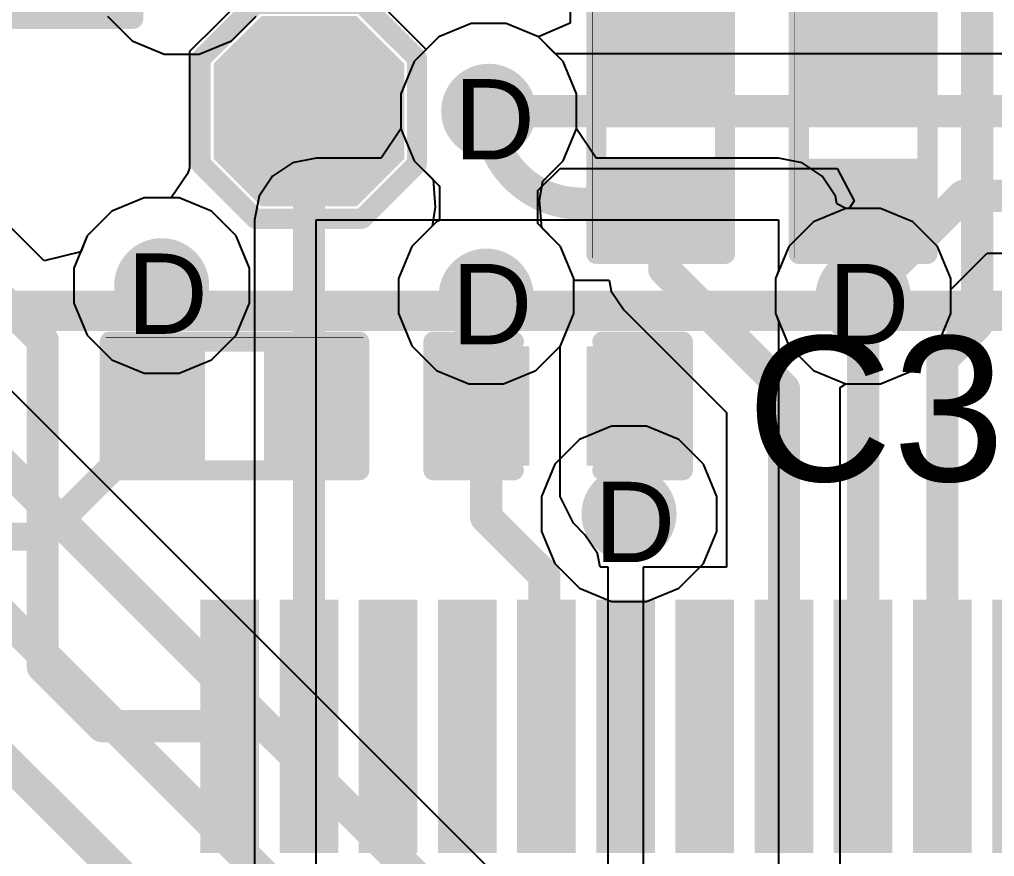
# Model space of a CAD drawing. Header units: inches. Extents: x -11 to 5428, y 0 to 5423.
# Drawn here: x 280.45 to 286.61, y 51.55 to 56.84 of the extents above; entities that cross this region are included whole.
import ezdxf

# ---------------------------------------------------------------- set-up
doc = ezdxf.new("R2010")
doc.units = ezdxf.units.IN
for name, color, linetype in [('Bottom Layer', 5, 'Continuous'), ('Dimension', 6, 'Continuous'), ('Drill Drawing', 1, 'Continuous'), ('GND', 16, 'Continuous'), ('PWR', 76, 'Continuous'), ('Top Layer', 1, 'Continuous'), ('Top Overlay', 2, 'Continuous'), ('Top Paste', 8, 'Continuous'), ('Top Solder', 216, 'Continuous'), ('Via Holes', 16, 'Continuous')]:
    doc.layers.add(name, color=color, linetype=linetype)
doc.styles.add('Arial', font='', dxfattribs={"height": 0.2})
doc.styles.get('Arial').set_extended_font_data('Arial')

# ---------------------------------------------------------------- blocks, each defined once
blk = doc.blocks.new('48_LQFP__7_7__616')
at = {"layer": 'Top Layer'}
for points in [[(4.9998, 2.8851), (4.9998, 2.6151), (3.4998, 2.6151), (3.4998, 2.8851)], [(4.9998, 2.3849), (4.9998, 2.1149), (3.4998, 2.1149), (3.4998, 2.3849)], [(4.9998, 1.8851), (4.9998, 1.6151), (3.4998, 1.6151), (3.4998, 1.8851)], [(4.9998, 1.3849), (4.9998, 1.1149), (3.4998, 1.1149), (3.4998, 1.3849)], [(4.9998, 0.8851), (4.9998, 0.6151), (3.4998, 0.6151), (3.4998, 0.8851)], [(4.9998, 0.3849), (4.9998, 0.1149), (3.4998, 0.1149), (3.4998, 0.3849)], [(4.9998, -0.1149), (4.9998, -0.3849), (3.4998, -0.3849), (3.4998, -0.1149)], [(4.9998, -0.6151), (4.9998, -0.8851), (3.4998, -0.8851), (3.4998, -0.6151)], [(4.9998, -1.1149), (4.9998, -1.3849), (3.4998, -1.3849), (3.4998, -1.1149)], [(4.9998, -1.6151), (4.9998, -1.8851), (3.4998, -1.8851), (3.4998, -1.6151)]]:
    blk.add_hatch(color=1, dxfattribs=at).paths.add_polyline_path(points)
at = {"layer": 'Top Paste'}
for points in [[(4.9998, 2.8851), (4.9998, 2.6151), (3.4998, 2.6151), (3.4998, 2.8851)], [(4.9998, 2.3849), (4.9998, 2.1149), (3.4998, 2.1149), (3.4998, 2.3849)], [(4.9998, 1.8851), (4.9998, 1.6151), (3.4998, 1.6151), (3.4998, 1.8851)], [(4.9998, 1.3849), (4.9998, 1.1149), (3.4998, 1.1149), (3.4998, 1.3849)], [(4.9998, 0.8851), (4.9998, 0.6151), (3.4998, 0.6151), (3.4998, 0.8851)], [(4.9998, 0.3849), (4.9998, 0.1149), (3.4998, 0.1149), (3.4998, 0.3849)], [(4.9998, -0.1149), (4.9998, -0.3849), (3.4998, -0.3849), (3.4998, -0.1149)], [(4.9998, -0.6151), (4.9998, -0.8851), (3.4998, -0.8851), (3.4998, -0.6151)], [(4.9998, -1.1149), (4.9998, -1.3849), (3.4998, -1.3849), (3.4998, -1.1149)], [(4.9998, -1.6151), (4.9998, -1.8851), (3.4998, -1.8851), (3.4998, -1.6151)]]:
    blk.add_hatch(color=8, dxfattribs=at).paths.add_polyline_path(points)
at = {"layer": 'Top Solder'}
for points in [[(5.0498, 2.9351), (5.0498, 2.5651), (3.4498, 2.5651), (3.4498, 2.9351)], [(5.0498, 2.4349), (5.0498, 2.0648), (3.4498, 2.0648), (3.4498, 2.4349)], [(5.0498, 1.9351), (5.0498, 1.5651), (3.4498, 1.5651), (3.4498, 1.9351)], [(5.0498, 1.4349), (5.0498, 1.0648), (3.4498, 1.0648), (3.4498, 1.4349)], [(5.0498, 0.9351), (5.0498, 0.5651), (3.4498, 0.5651), (3.4498, 0.9351)], [(5.0498, 0.4349), (5.0498, 0.0648), (3.4498, 0.0648), (3.4498, 0.4349)], [(5.0498, -0.0648), (5.0498, -0.4349), (3.4498, -0.4349), (3.4498, -0.0648)], [(5.0498, -0.5651), (5.0498, -0.9352), (3.4498, -0.9352), (3.4498, -0.5651)], [(5.0498, -1.0648), (5.0498, -1.4349), (3.4498, -1.4349), (3.4498, -1.0648)], [(5.0498, -1.5651), (5.0498, -1.9351), (3.4498, -1.9351), (3.4498, -1.5651)], [(5.0498, -2.0648), (5.0498, -2.4349), (3.4498, -2.4349), (3.4498, -2.0648)]]:
    blk.add_hatch(color=216, dxfattribs=at).paths.add_polyline_path(points)
blk = doc.blocks.new('T____________0_5___643')
at = {"layer": 'Top Layer'}
blk.add_hatch(color=1, dxfattribs=at).paths.add_polyline_path([(0.25, 0.5), (-0.25, 0.5), (-0.5, 0.25), (-0.5, -0.25), (-0.25, -0.5), (0.25, -0.5), (0.5, -0.25), (0.5, 0.25)])
at = {"layer": 'Top Paste'}
blk.add_hatch(color=8, dxfattribs=at).paths.add_polyline_path([(0.25, 0.5), (-0.25, 0.5), (-0.5, 0.25), (-0.5, -0.25), (-0.25, -0.5), (0.25, -0.5), (0.5, -0.25), (0.5, 0.25)])
at = {"layer": 'Top Solder'}
blk.add_hatch(color=216, dxfattribs=at).paths.add_polyline_path([(0.3008, 0.6016), (-0.3008, 0.6016), (-0.6016, 0.3008), (-0.6016, -0.3008), (-0.3008, -0.6016), (0.3008, -0.6016), (0.6016, -0.3008), (0.6016, 0.3008)])
at = {"layer": 'Top Overlay'}
for points in [[(-0.3355, 0.6795, 0.127, 0.127, 0), (-0.6818, 0.3331, 0.127, 0.127, 0)], [(0.3365, 0.6795, 0.127, 0.127, 0), (-0.3355, 0.6795, 0.127, 0.127, 0)], [(0.6837, 0.3323, 0.127, 0.127, 0), (0.3365, 0.6795, 0.127, 0.127, 0)], [(-0.6818, 0.3331, 0.127, 0.127, 0), (-0.6818, -0.3342, 0.127, 0.127, 0)], [(0.6837, 0.3323, 0.127, 0.127, 0), (0.6837, -0.3298, 0.127, 0.127, 0)], [(-0.3374, -0.6786, 0.127, 0.127, 0), (-0.6818, -0.3342, 0.127, 0.127, 0)], [(0.6837, -0.3298, 0.127, 0.127, 0), (0.3349, -0.6786, 0.127, 0.127, 0)], [(0.3349, -0.6786, 0.127, 0.127, 0), (-0.3374, -0.6786, 0.127, 0.127, 0)]]:
    blk.add_lwpolyline(points, format="xyseb", dxfattribs=at)
for points in [[(-0.3673, 0.6795, 0.0635, 0.0635, 1), (-0.3038, 0.6795, 0.0635, 0.0635, 1)], [(-0.3673, 0.6795, 0.0635, 0.0635, 1), (-0.3038, 0.6795, 0.0635, 0.0635, 1)], [(0.3047, 0.6795, 0.0635, 0.0635, 1), (0.3682, 0.6795, 0.0635, 0.0635, 1)], [(0.3047, 0.6795, 0.0635, 0.0635, 1), (0.3682, 0.6795, 0.0635, 0.0635, 1)], [(-0.7136, 0.3331, 0.0635, 0.0635, 1), (-0.6501, 0.3331, 0.0635, 0.0635, 1)], [(-0.7136, 0.3331, 0.0635, 0.0635, 1), (-0.6501, 0.3331, 0.0635, 0.0635, 1)], [(0.6519, 0.3323, 0.0635, 0.0635, 1), (0.7154, 0.3323, 0.0635, 0.0635, 1)], [(0.6519, 0.3323, 0.0635, 0.0635, 1), (0.7154, 0.3323, 0.0635, 0.0635, 1)], [(-0.7136, -0.3342, 0.0635, 0.0635, 1), (-0.6501, -0.3342, 0.0635, 0.0635, 1)], [(-0.7136, -0.3342, 0.0635, 0.0635, 1), (-0.6501, -0.3342, 0.0635, 0.0635, 1)], [(0.6519, -0.3298, 0.0635, 0.0635, 1), (0.7154, -0.3298, 0.0635, 0.0635, 1)], [(0.6519, -0.3298, 0.0635, 0.0635, 1), (0.7154, -0.3298, 0.0635, 0.0635, 1)], [(-0.3692, -0.6786, 0.0635, 0.0635, 1), (-0.3057, -0.6786, 0.0635, 0.0635, 1)], [(-0.3692, -0.6786, 0.0635, 0.0635, 1), (-0.3057, -0.6786, 0.0635, 0.0635, 1)], [(0.3031, -0.6786, 0.0635, 0.0635, 1), (0.3666, -0.6786, 0.0635, 0.0635, 1)], [(0.3031, -0.6786, 0.0635, 0.0635, 1), (0.3666, -0.6786, 0.0635, 0.0635, 1)]]:
    blk.add_lwpolyline(points, format="xyseb", close=True, dxfattribs=at)
blk = doc.blocks.new('R___0402_688')
at = {"layer": 'Top Layer'}
for points in [[(-0.6985, -0.3175), (-0.6985, 0.3175), (-0.2413, 0.3175), (-0.2413, -0.3175)], [(0.2413, -0.3175), (0.2413, 0.3175), (0.6985, 0.3175), (0.6985, -0.3175)]]:
    blk.add_hatch(color=1, dxfattribs=at).paths.add_polyline_path(points)
at = {"layer": 'Top Paste'}
for points in [[(-0.6985, -0.3175), (-0.6985, 0.3175), (-0.2413, 0.3175), (-0.2413, -0.3175)], [(0.2413, -0.3175), (0.2413, 0.3175), (0.6985, 0.3175), (0.6985, -0.3175)]]:
    blk.add_hatch(color=8, dxfattribs=at).paths.add_polyline_path(points)
at = {"layer": 'Top Solder'}
for points in [[(-0.7535, -0.3725), (-0.7535, 0.3725), (-0.1863, 0.3725), (-0.1863, -0.3725)], [(0.1863, -0.3725), (0.1863, 0.3725), (0.7535, 0.3725), (0.7535, -0.3725)]]:
    blk.add_hatch(color=216, dxfattribs=at).paths.add_polyline_path(points)
at = {"layer": 'Top Overlay'}
for points in [[(0.7874, 0.4064, 0.127, 0.127, 0), (-0.7874, 0.4064, 0.127, 0.127, 0)], [(-0.7874, -0.4064, 0.127, 0.127, 0), (-0.7874, 0.4064, 0.127, 0.127, 0)], [(0.7874, -0.4064, 0.127, 0.127, 0), (0.7874, 0.4064, 0.127, 0.127, 0)], [(0.7874, -0.4064, 0.127, 0.127, 0), (-0.7874, -0.4064, 0.127, 0.127, 0)], [(0.8128, -0.4318, 0.00323, 0.00323, 0), (-0.8128, -0.4318, 0.00323, 0.00323, 0)]]:
    blk.add_lwpolyline(points, format="xyseb", dxfattribs=at)
for points in [[(-0.8191, 0.4064, 0.0635, 0.0635, 1), (-0.7556, 0.4064, 0.0635, 0.0635, 1)], [(-0.8191, 0.4064, 0.0635, 0.0635, 1), (-0.7556, 0.4064, 0.0635, 0.0635, 1)], [(0.7557, 0.4064, 0.0635, 0.0635, 1), (0.8192, 0.4064, 0.0635, 0.0635, 1)], [(0.7557, 0.4064, 0.0635, 0.0635, 1), (0.8192, 0.4064, 0.0635, 0.0635, 1)], [(-0.8191, -0.4064, 0.0635, 0.0635, 1), (-0.7556, -0.4064, 0.0635, 0.0635, 1)], [(-0.8191, -0.4064, 0.0635, 0.0635, 1), (-0.7556, -0.4064, 0.0635, 0.0635, 1)], [(0.7557, -0.4064, 0.0635, 0.0635, 1), (0.8192, -0.4064, 0.0635, 0.0635, 1)], [(0.7557, -0.4064, 0.0635, 0.0635, 1), (0.8192, -0.4064, 0.0635, 0.0635, 1)], [(-0.8136, -0.4318, 0.00161, 0.00161, 1), (-0.812, -0.4318, 0.00161, 0.00161, 1)], [(0.812, -0.4318, 0.00161, 0.00161, 1), (0.8136, -0.4318, 0.00161, 0.00161, 1)]]:
    blk.add_lwpolyline(points, format="xyseb", close=True, dxfattribs=at)
blk = doc.blocks.new('R___0402_689')
at = {"layer": 'Top Layer'}
for points in [[(-0.6985, -0.3175), (-0.6985, 0.3175), (-0.2413, 0.3175), (-0.2413, -0.3175)], [(0.2413, -0.3175), (0.2413, 0.3175), (0.6985, 0.3175), (0.6985, -0.3175)]]:
    blk.add_hatch(color=1, dxfattribs=at).paths.add_polyline_path(points)
at = {"layer": 'Top Paste'}
for points in [[(-0.6985, -0.3175), (-0.6985, 0.3175), (-0.2413, 0.3175), (-0.2413, -0.3175)], [(0.2413, -0.3175), (0.2413, 0.3175), (0.6985, 0.3175), (0.6985, -0.3175)]]:
    blk.add_hatch(color=8, dxfattribs=at).paths.add_polyline_path(points)
at = {"layer": 'Top Solder'}
for points in [[(-0.7535, -0.3725), (-0.7535, 0.3725), (-0.1863, 0.3725), (-0.1863, -0.3725)], [(0.1863, -0.3725), (0.1863, 0.3725), (0.7535, 0.3725), (0.7535, -0.3725)]]:
    blk.add_hatch(color=216, dxfattribs=at).paths.add_polyline_path(points)
at = {"layer": 'Top Overlay'}
for points in [[(0.7874, 0.4064, 0.127, 0.127, 0), (-0.7874, 0.4064, 0.127, 0.127, 0)], [(-0.7874, -0.4064, 0.127, 0.127, 0), (-0.7874, 0.4064, 0.127, 0.127, 0)], [(0.7874, -0.4064, 0.127, 0.127, 0), (0.7874, 0.4064, 0.127, 0.127, 0)], [(0.7874, -0.4064, 0.127, 0.127, 0), (-0.7874, -0.4064, 0.127, 0.127, 0)], [(0.8128, -0.4318, 0.00323, 0.00323, 0), (-0.8128, -0.4318, 0.00323, 0.00323, 0)]]:
    blk.add_lwpolyline(points, format="xyseb", dxfattribs=at)
for points in [[(-0.8191, 0.4064, 0.0635, 0.0635, 1), (-0.7556, 0.4064, 0.0635, 0.0635, 1)], [(-0.8191, 0.4064, 0.0635, 0.0635, 1), (-0.7556, 0.4064, 0.0635, 0.0635, 1)], [(0.7557, 0.4064, 0.0635, 0.0635, 1), (0.8192, 0.4064, 0.0635, 0.0635, 1)], [(0.7557, 0.4064, 0.0635, 0.0635, 1), (0.8192, 0.4064, 0.0635, 0.0635, 1)], [(-0.8191, -0.4064, 0.0635, 0.0635, 1), (-0.7556, -0.4064, 0.0635, 0.0635, 1)], [(-0.8191, -0.4064, 0.0635, 0.0635, 1), (-0.7556, -0.4064, 0.0635, 0.0635, 1)], [(0.7557, -0.4064, 0.0635, 0.0635, 1), (0.8192, -0.4064, 0.0635, 0.0635, 1)], [(0.7557, -0.4064, 0.0635, 0.0635, 1), (0.8192, -0.4064, 0.0635, 0.0635, 1)], [(-0.8136, -0.4318, 0.00161, 0.00161, 1), (-0.812, -0.4318, 0.00161, 0.00161, 1)], [(0.812, -0.4318, 0.00161, 0.00161, 1), (0.8136, -0.4318, 0.00161, 0.00161, 1)]]:
    blk.add_lwpolyline(points, format="xyseb", close=True, dxfattribs=at)
blk = doc.blocks.new('R___0402_695')
at = {"layer": 'Top Layer'}
for points in [[(-0.6985, -0.3175), (-0.6985, 0.3175), (-0.2413, 0.3175), (-0.2413, -0.3175)], [(0.2413, -0.3175), (0.2413, 0.3175), (0.6985, 0.3175), (0.6985, -0.3175)]]:
    blk.add_hatch(color=1, dxfattribs=at).paths.add_polyline_path(points)
at = {"layer": 'Top Paste'}
for points in [[(-0.6985, -0.3175), (-0.6985, 0.3175), (-0.2413, 0.3175), (-0.2413, -0.3175)], [(0.2413, -0.3175), (0.2413, 0.3175), (0.6985, 0.3175), (0.6985, -0.3175)]]:
    blk.add_hatch(color=8, dxfattribs=at).paths.add_polyline_path(points)
at = {"layer": 'Top Solder'}
for points in [[(-0.7535, -0.3725), (-0.7535, 0.3725), (-0.1863, 0.3725), (-0.1863, -0.3725)], [(0.1863, -0.3725), (0.1863, 0.3725), (0.7535, 0.3725), (0.7535, -0.3725)]]:
    blk.add_hatch(color=216, dxfattribs=at).paths.add_polyline_path(points)
at = {"layer": 'Top Overlay'}
for points in [[(0.7874, 0.4064, 0.127, 0.127, 0), (-0.7874, 0.4064, 0.127, 0.127, 0)], [(-0.7874, 0.4064, 0.127, 0.127, 0), (-0.7874, -0.4064, 0.127, 0.127, 0)], [(0.7874, 0.4064, 0.127, 0.127, 0), (0.7874, -0.4064, 0.127, 0.127, 0)], [(0.7874, -0.4064, 0.127, 0.127, 0), (-0.7874, -0.4064, 0.127, 0.127, 0)], [(0.8128, -0.4318, 0.00323, 0.00323, 0), (-0.8128, -0.4318, 0.00323, 0.00323, 0)]]:
    blk.add_lwpolyline(points, format="xyseb", dxfattribs=at)
for points in [[(-0.8192, 0.4064, 0.0635, 0.0635, 1), (-0.7557, 0.4064, 0.0635, 0.0635, 1)], [(-0.8192, 0.4064, 0.0635, 0.0635, 1), (-0.7557, 0.4064, 0.0635, 0.0635, 1)], [(0.7556, 0.4064, 0.0635, 0.0635, 1), (0.8191, 0.4064, 0.0635, 0.0635, 1)], [(0.7556, 0.4064, 0.0635, 0.0635, 1), (0.8191, 0.4064, 0.0635, 0.0635, 1)], [(-0.8192, -0.4064, 0.0635, 0.0635, 1), (-0.7557, -0.4064, 0.0635, 0.0635, 1)], [(-0.8192, -0.4064, 0.0635, 0.0635, 1), (-0.7557, -0.4064, 0.0635, 0.0635, 1)], [(0.7556, -0.4064, 0.0635, 0.0635, 1), (0.8191, -0.4064, 0.0635, 0.0635, 1)], [(0.7556, -0.4064, 0.0635, 0.0635, 1), (0.8191, -0.4064, 0.0635, 0.0635, 1)], [(-0.8136, -0.4318, 0.00161, 0.00161, 1), (-0.812, -0.4318, 0.00161, 0.00161, 1)], [(0.812, -0.4318, 0.00161, 0.00161, 1), (0.8136, -0.4318, 0.00161, 0.00161, 1)]]:
    blk.add_lwpolyline(points, format="xyseb", close=True, dxfattribs=at)
blk = doc.blocks.new('C___0402_792')
at = {"layer": 'Top Layer'}
for points in [[(-0.6985, -0.3175), (-0.6985, 0.3175), (-0.2413, 0.3175), (-0.2413, -0.3175)], [(0.2413, -0.3175), (0.2413, 0.3175), (0.6985, 0.3175), (0.6985, -0.3175)]]:
    blk.add_hatch(color=1, dxfattribs=at).paths.add_polyline_path(points)
at = {"layer": 'Top Paste'}
for points in [[(-0.6985, -0.3175), (-0.6985, 0.3175), (-0.2413, 0.3175), (-0.2413, -0.3175)], [(0.2413, -0.3175), (0.2413, 0.3175), (0.6985, 0.3175), (0.6985, -0.3175)]]:
    blk.add_hatch(color=8, dxfattribs=at).paths.add_polyline_path(points)
at = {"layer": 'Top Solder'}
for points in [[(-0.7585, -0.3775), (-0.7585, 0.3775), (-0.1813, 0.3775), (-0.1813, -0.3775)], [(0.1813, -0.3775), (0.1813, 0.3775), (0.7585, 0.3775), (0.7585, -0.3775)]]:
    blk.add_hatch(color=216, dxfattribs=at).paths.add_polyline_path(points)
at = {"layer": 'Top Overlay'}
for points in [[(-0.7874, 0.4064, 0.127, 0.127, 0), (-0.7874, -0.4064, 0.127, 0.127, 0)], [(-0.7874, 0.4064, 0.127, 0.127, 0), (-0.2794, 0.4064, 0.127, 0.127, 0)], [(0.2794, 0.4064, 0.127, 0.127, 0), (0.7874, 0.4064, 0.127, 0.127, 0)], [(0.7874, 0.4064, 0.127, 0.127, 0), (0.7874, -0.4064, 0.127, 0.127, 0)], [(-0.7874, -0.4064, 0.127, 0.127, 0), (-0.2794, -0.4064, 0.127, 0.127, 0)], [(0.2794, -0.4064, 0.127, 0.127, 0), (0.7874, -0.4064, 0.127, 0.127, 0)]]:
    blk.add_lwpolyline(points, format="xyseb", dxfattribs=at)
for points in [[(-0.8191, 0.4064, 0.0635, 0.0635, 1), (-0.7556, 0.4064, 0.0635, 0.0635, 1)], [(-0.8191, 0.4064, 0.0635, 0.0635, 1), (-0.7556, 0.4064, 0.0635, 0.0635, 1)], [(-0.3111, 0.4064, 0.0635, 0.0635, 1), (-0.2477, 0.4064, 0.0635, 0.0635, 1)], [(0.2477, 0.4064, 0.0635, 0.0635, 1), (0.3111, 0.4064, 0.0635, 0.0635, 1)], [(0.7556, 0.4064, 0.0635, 0.0635, 1), (0.8191, 0.4064, 0.0635, 0.0635, 1)], [(0.7556, 0.4064, 0.0635, 0.0635, 1), (0.8191, 0.4064, 0.0635, 0.0635, 1)], [(-0.8191, -0.4064, 0.0635, 0.0635, 1), (-0.7556, -0.4064, 0.0635, 0.0635, 1)], [(-0.8191, -0.4064, 0.0635, 0.0635, 1), (-0.7556, -0.4064, 0.0635, 0.0635, 1)], [(-0.3111, -0.4064, 0.0635, 0.0635, 1), (-0.2477, -0.4064, 0.0635, 0.0635, 1)], [(0.2477, -0.4064, 0.0635, 0.0635, 1), (0.3111, -0.4064, 0.0635, 0.0635, 1)], [(0.7556, -0.4064, 0.0635, 0.0635, 1), (0.8191, -0.4064, 0.0635, 0.0635, 1)], [(0.7556, -0.4064, 0.0635, 0.0635, 1), (0.8191, -0.4064, 0.0635, 0.0635, 1)]]:
    blk.add_lwpolyline(points, format="xyseb", close=True, dxfattribs=at)
blk = doc.blocks.new('C___0402_809')
at = {"layer": 'Top Layer'}
for points in [[(-0.6985, -0.3175), (-0.6985, 0.3175), (-0.2413, 0.3175), (-0.2413, -0.3175)], [(0.2413, -0.3175), (0.2413, 0.3175), (0.6985, 0.3175), (0.6985, -0.3175)]]:
    blk.add_hatch(color=1, dxfattribs=at).paths.add_polyline_path(points)
at = {"layer": 'Top Paste'}
for points in [[(-0.6985, -0.3175), (-0.6985, 0.3175), (-0.2413, 0.3175), (-0.2413, -0.3175)], [(0.2413, -0.3175), (0.2413, 0.3175), (0.6985, 0.3175), (0.6985, -0.3175)]]:
    blk.add_hatch(color=8, dxfattribs=at).paths.add_polyline_path(points)
at = {"layer": 'Top Solder'}
for points in [[(-0.7585, -0.3775), (-0.7585, 0.3775), (-0.1813, 0.3775), (-0.1813, -0.3775)], [(0.1813, -0.3775), (0.1813, 0.3775), (0.7585, 0.3775), (0.7585, -0.3775)]]:
    blk.add_hatch(color=216, dxfattribs=at).paths.add_polyline_path(points)
at = {"layer": 'Top Overlay'}
for points in [[(-0.7874, 0.4064, 0.127, 0.127, 0), (-0.7874, -0.4064, 0.127, 0.127, 0)], [(-0.2794, 0.4064, 0.127, 0.127, 0), (-0.7874, 0.4064, 0.127, 0.127, 0)], [(0.7874, 0.4064, 0.127, 0.127, 0), (0.2794, 0.4064, 0.127, 0.127, 0)], [(0.7874, 0.4064, 0.127, 0.127, 0), (0.7874, -0.4064, 0.127, 0.127, 0)], [(-0.2794, -0.4064, 0.127, 0.127, 0), (-0.7874, -0.4064, 0.127, 0.127, 0)], [(0.7874, -0.4064, 0.127, 0.127, 0), (0.2794, -0.4064, 0.127, 0.127, 0)]]:
    blk.add_lwpolyline(points, format="xyseb", dxfattribs=at)
for points in [[(-0.8191, 0.4064, 0.0635, 0.0635, 1), (-0.7556, 0.4064, 0.0635, 0.0635, 1)], [(-0.8191, 0.4064, 0.0635, 0.0635, 1), (-0.7556, 0.4064, 0.0635, 0.0635, 1)], [(-0.3111, 0.4064, 0.0635, 0.0635, 1), (-0.2476, 0.4064, 0.0635, 0.0635, 1)], [(0.2477, 0.4064, 0.0635, 0.0635, 1), (0.3112, 0.4064, 0.0635, 0.0635, 1)], [(0.7557, 0.4064, 0.0635, 0.0635, 1), (0.8192, 0.4064, 0.0635, 0.0635, 1)], [(0.7557, 0.4064, 0.0635, 0.0635, 1), (0.8192, 0.4064, 0.0635, 0.0635, 1)], [(-0.8191, -0.4064, 0.0635, 0.0635, 1), (-0.7556, -0.4064, 0.0635, 0.0635, 1)], [(-0.8191, -0.4064, 0.0635, 0.0635, 1), (-0.7556, -0.4064, 0.0635, 0.0635, 1)], [(-0.3111, -0.4064, 0.0635, 0.0635, 1), (-0.2476, -0.4064, 0.0635, 0.0635, 1)], [(0.2477, -0.4064, 0.0635, 0.0635, 1), (0.3112, -0.4064, 0.0635, 0.0635, 1)], [(0.7557, -0.4064, 0.0635, 0.0635, 1), (0.8192, -0.4064, 0.0635, 0.0635, 1)], [(0.7557, -0.4064, 0.0635, 0.0635, 1), (0.8192, -0.4064, 0.0635, 0.0635, 1)]]:
    blk.add_lwpolyline(points, format="xyseb", close=True, dxfattribs=at)

msp = doc.modelspace()

# ---------------------------------------------------------------- hatches: boundary and pattern name
at = {"layer": 'Bottom Layer'}
h = msp.add_hatch(color=5, dxfattribs=at)
edge = h.paths.add_edge_path()
edge.add_arc((283.4112, 56.261), 0.3, 0, 360)
h = msp.add_hatch(color=5, dxfattribs=at)
edge = h.paths.add_edge_path()
edge.add_arc((281.3461, 55.1591), 0.3, 0, 360)
h = msp.add_hatch(color=5, dxfattribs=at)
edge = h.paths.add_edge_path()
edge.add_arc((283.3954, 55.0933), 0.3, 0, 360)
h = msp.add_hatch(color=5, dxfattribs=at)
edge = h.paths.add_edge_path()
edge.add_arc((285.7759, 55.0933), 0.3, 0, 360)
h = msp.add_hatch(color=5, dxfattribs=at)
edge = h.paths.add_edge_path()
edge.add_arc((284.2978, 53.7167), 0.3, 0, 360)
at = {"layer": 'GND'}
h = msp.add_hatch(color=16, dxfattribs=at)
edge = h.paths.add_edge_path()
edge.add_arc((283.4112, 56.261), 0.3, 0, 360)
h = msp.add_hatch(color=16, dxfattribs=at)
edge = h.paths.add_edge_path()
edge.add_arc((281.3461, 55.1591), 0.3, 0, 360)
h = msp.add_hatch(color=16, dxfattribs=at)
edge = h.paths.add_edge_path()
edge.add_arc((283.3954, 55.0933), 0.3, 0, 360)
h = msp.add_hatch(color=16, dxfattribs=at)
edge = h.paths.add_edge_path()
edge.add_arc((285.7759, 55.0933), 0.3, 0, 360)
h = msp.add_hatch(color=16, dxfattribs=at)
edge = h.paths.add_edge_path()
edge.add_arc((284.2978, 53.7167), 0.3, 0, 360)
at = {"layer": 'PWR'}
h = msp.add_hatch(color=76, dxfattribs=at)
edge = h.paths.add_edge_path()
edge.add_arc((283.4112, 56.261), 0.3, 0, 360)
h = msp.add_hatch(color=76, dxfattribs=at)
edge = h.paths.add_edge_path()
edge.add_arc((281.3461, 55.1591), 0.3, 0, 360)
h = msp.add_hatch(color=76, dxfattribs=at)
edge = h.paths.add_edge_path()
edge.add_arc((283.3954, 55.0933), 0.3, 0, 360)
h = msp.add_hatch(color=76, dxfattribs=at)
edge = h.paths.add_edge_path()
edge.add_arc((285.7759, 55.0933), 0.3, 0, 360)
h = msp.add_hatch(color=76, dxfattribs=at)
edge = h.paths.add_edge_path()
edge.add_arc((284.2978, 53.7167), 0.3, 0, 360)
at = {"layer": 'Top Layer'}
h = msp.add_hatch(color=1, dxfattribs=at)
edge = h.paths.add_edge_path()
edge.add_arc((283.4112, 56.261), 0.3, 0, 360)
h = msp.add_hatch(color=1, dxfattribs=at)
edge = h.paths.add_edge_path()
edge.add_arc((281.3461, 55.1591), 0.3, 0, 360)
h = msp.add_hatch(color=1, dxfattribs=at)
edge = h.paths.add_edge_path()
edge.add_arc((283.3954, 55.0933), 0.3, 0, 360)
h = msp.add_hatch(color=1, dxfattribs=at)
edge = h.paths.add_edge_path()
edge.add_arc((285.7759, 55.0933), 0.3, 0, 360)
h = msp.add_hatch(color=1, dxfattribs=at)
edge = h.paths.add_edge_path()
edge.add_arc((284.2978, 53.7167), 0.3, 0, 360)
at = {"layer": 'Via Holes'}
h = msp.add_hatch(color=7, dxfattribs=at)
edge = h.paths.add_edge_path()
edge.add_arc((283.4112, 56.261), 0.15, 0, 360)
h = msp.add_hatch(color=7, dxfattribs=at)
edge = h.paths.add_edge_path()
edge.add_arc((281.3461, 55.1591), 0.15, 0, 360)
h = msp.add_hatch(color=7, dxfattribs=at)
edge = h.paths.add_edge_path()
edge.add_arc((283.3954, 55.0933), 0.15, 0, 360)
h = msp.add_hatch(color=7, dxfattribs=at)
edge = h.paths.add_edge_path()
edge.add_arc((285.7759, 55.0933), 0.15, 0, 360)
h = msp.add_hatch(color=7, dxfattribs=at)
edge = h.paths.add_edge_path()
edge.add_arc((284.2978, 53.7167), 0.15, 0, 360)

# ---------------------------------------------------------------- linework, layer by layer
at = {"layer": 'Bottom Layer'}
for p, q in [((283.301, 56.815), (283.0973, 56.7307)), ((283.5214, 56.815), (283.301, 56.815)), ((283.725, 56.7307), (283.5214, 56.815)), ((283.0973, 56.7307), (282.9415, 56.5748)), ((283.8321, 56.6236), (283.725, 56.7307)), ((304.546, 56.6236), (283.8321, 56.6236)), ((282.9415, 56.5748), (282.8572, 56.3712)), ((282.8572, 56.3712), (282.8572, 56.1508)), ((282.8572, 56.1508), (282.9415, 55.9472)), ((282.9415, 55.9472), (283.0973, 55.7914)), ((283.7213, 55.7611), (283.8626, 55.8984)), ((283.8626, 55.8984), (285.6124, 55.8984)), ((285.6124, 55.8984), (285.7197, 55.6952)), ((283.0973, 55.7914), (283.0997, 55.7904)), ((283.0997, 55.7904), (283.0997, 55.5704)), ((283.7213, 55.5508), (283.7213, 55.7611)), ((281.2359, 55.7131), (281.0323, 55.6287)), ((281.4563, 55.7131), (281.2359, 55.7131)), ((281.6599, 55.6287), (281.4563, 55.7131)), ((285.7197, 55.6952), (285.6869, 55.6473)), ((281.0323, 55.6287), (280.8764, 55.4729)), ((281.8157, 55.4729), (281.6599, 55.6287)), ((285.6657, 55.6473), (285.4621, 55.5629)), ((285.6869, 55.6473), (285.6657, 55.6473)), ((283.0816, 55.5629), (282.9258, 55.4071)), ((283.0997, 55.5704), (283.0816, 55.5629)), ((283.8651, 55.4071), (283.7213, 55.5508)), ((285.4621, 55.5629), (285.3062, 55.4071)), ((280.8764, 55.4729), (280.7921, 55.2693)), ((281.9001, 55.2693), (281.8157, 55.4729)), ((282.9258, 55.4071), (282.8414, 55.2035)), ((283.9494, 55.2035), (283.8651, 55.4071)), ((285.3062, 55.4071), (285.2219, 55.2035)), ((286.3299, 55.1345), (286.5595, 55.3641)), ((286.5595, 55.3641), (287.5477, 55.3641)), ((280.7921, 55.2693), (280.7921, 55.0489)), ((281.9001, 55.0489), (281.9001, 55.2693)), ((282.8414, 55.2035), (282.8414, 54.9831)), ((283.9494, 54.9831), (283.9494, 55.2035)), ((285.2219, 55.2035), (285.2219, 54.9831)), ((286.3299, 54.9831), (286.3299, 55.1345)), ((280.7921, 55.0489), (280.8764, 54.8453)), ((281.8157, 54.8453), (281.9001, 55.0489)), ((287.4614, 47.4294), (279.9653, 54.9255)), ((282.8414, 54.9831), (282.9258, 54.7794)), ((283.8651, 54.7794), (283.9494, 54.9831)), ((285.2219, 54.9831), (285.3062, 54.7794)), ((286.2455, 54.7794), (286.3299, 54.9831)), ((280.8764, 54.8453), (281.0323, 54.6894)), ((281.6599, 54.6894), (281.8157, 54.8453)), ((282.9258, 54.7794), (283.0816, 54.6236)), ((283.7092, 54.6236), (283.8651, 54.7794)), ((285.3062, 54.7794), (285.4621, 54.6236)), ((286.0897, 54.6236), (286.2455, 54.7794)), ((281.0323, 54.6894), (281.2359, 54.6051)), ((281.4563, 54.6051), (281.6599, 54.6894)), ((283.0816, 54.6236), (283.2852, 54.5393)), ((283.5056, 54.5393), (283.7092, 54.6236)), ((285.4621, 54.6236), (285.6657, 54.5393)), ((285.8861, 54.5393), (286.0897, 54.6236)), ((281.2359, 54.6051), (281.4563, 54.6051)), ((283.2852, 54.5393), (283.5056, 54.5393)), ((285.6657, 54.5393), (285.8861, 54.5393))]:
    msp.add_line(p, q, dxfattribs=at)
for points in [[(283.4112, 56.261, 0.2032, 0.2032, 0), (304.546, 56.261, 0.2032, 0.2032, 0)], [(285.7759, 55.0933, 0.2032, 0.2032, 0), (286.4093, 55.7267, 0.2032, 0.2032, 0)], [(286.4093, 55.7267, 0.2032, 0.2032, 0), (304.0644, 55.7267, 0.2032, 0.2032, 0)], [(279.7089, 54.6691, 0.2032, 0.2032, 0), (287.5026, 46.8754, 0.2032, 0.2032, 0)], [(279.3953, 54.0305, 0.2032, 0.2032, 0), (289.74, 43.6858, 0.2032, 0.2032, 0)], [(278.9868, 53.5376, 0.2032, 0.2032, 0), (290.8129, 41.7115, 0.2032, 0.2032, 0)]]:
    msp.add_lwpolyline(points, format="xyseb", dxfattribs=at)
for points in [[(283.3604, 56.261, 0.1016, 0.1016, 1), (283.462, 56.261, 0.1016, 0.1016, 1)], [(286.3585, 55.7267, 0.1016, 0.1016, 1), (286.4601, 55.7267, 0.1016, 0.1016, 1)], [(286.3585, 55.7267, 0.1016, 0.1016, 1), (286.4601, 55.7267, 0.1016, 0.1016, 1)], [(285.7251, 55.0933, 0.1016, 0.1016, 1), (285.8267, 55.0933, 0.1016, 0.1016, 1)]]:
    msp.add_lwpolyline(points, format="xyseb", close=True, dxfattribs=at)
at = {"layer": 'Dimension'}
msp.add_lwpolyline([(0, 55, 0.254, 0.254, 0), (344, 55, 0.254, 0.254, 0)], format="xyseb", dxfattribs=at)
at = {"layer": 'GND'}
for p, q in [((283.301, 56.815), (283.0973, 56.7307)), ((283.5214, 56.815), (283.301, 56.815)), ((283.725, 56.7307), (283.5214, 56.815)), ((283.0973, 56.7307), (282.9415, 56.5748)), ((283.8808, 56.5748), (283.725, 56.7307)), ((282.9415, 56.5748), (282.8572, 56.3712)), ((283.9652, 56.3712), (283.8808, 56.5748)), ((282.8572, 56.3712), (282.8572, 56.1508)), ((283.9652, 56.1508), (283.9652, 56.3712)), ((282.8572, 56.1508), (282.9415, 55.9472)), ((283.8808, 55.9472), (283.9652, 56.1508)), ((282.9415, 55.9472), (283.0599, 55.8288)), ((283.7532, 55.8196), (283.8808, 55.9472)), ((283.0599, 55.8288), (283.074, 55.6554)), ((283.7325, 55.6989), (283.7532, 55.8196)), ((281.2359, 55.7131), (281.0323, 55.6287)), ((281.4563, 55.7131), (281.2359, 55.7131)), ((281.6599, 55.6287), (281.4563, 55.7131)), ((283.7467, 55.5254), (283.7325, 55.6989)), ((281.0323, 55.6287), (280.8764, 55.4729)), ((281.8157, 55.4729), (281.6599, 55.6287)), ((283.074, 55.6554), (283.0533, 55.5346)), ((285.6657, 55.6473), (285.4621, 55.5629)), ((285.8861, 55.6473), (285.6657, 55.6473)), ((286.0897, 55.5629), (285.8861, 55.6473)), ((285.4621, 55.5629), (285.3062, 55.4071)), ((286.2455, 55.4071), (286.0897, 55.5629)), ((283.0533, 55.5346), (282.9258, 55.4071)), ((283.8651, 55.4071), (283.7467, 55.5254)), ((280.8764, 55.4729), (280.7921, 55.2693)), ((281.9001, 55.2693), (281.8157, 55.4729)), ((282.9258, 55.4071), (282.8414, 55.2035)), ((283.9494, 55.2035), (283.8651, 55.4071)), ((285.3062, 55.4071), (285.2219, 55.2035)), ((286.3299, 55.2035), (286.2455, 55.4071)), ((280.7921, 55.2693), (280.7921, 55.0489)), ((281.9001, 55.0489), (281.9001, 55.2693)), ((282.8414, 55.2035), (282.8414, 54.9831)), ((283.9494, 54.9831), (283.9494, 55.2035)), ((285.2219, 55.2035), (285.2219, 54.9831)), ((286.3299, 54.9831), (286.3299, 55.2035)), ((280.7921, 55.0489), (280.8764, 54.8453)), ((281.8157, 54.8453), (281.9001, 55.0489)), ((282.8414, 54.9831), (282.9258, 54.7794)), ((283.8651, 54.7794), (283.9494, 54.9831)), ((285.2219, 54.9831), (285.3062, 54.7794)), ((286.2455, 54.7794), (286.3299, 54.9831)), ((280.8764, 54.8453), (281.0323, 54.6894)), ((281.6599, 54.6894), (281.8157, 54.8453)), ((282.9258, 54.7794), (283.0816, 54.6236)), ((283.7092, 54.6236), (283.8651, 54.7794)), ((285.3062, 54.7794), (285.4621, 54.6236)), ((286.0897, 54.6236), (286.2455, 54.7794)), ((281.0323, 54.6894), (281.2359, 54.6051)), ((281.4563, 54.6051), (281.6599, 54.6894)), ((283.0816, 54.6236), (283.2852, 54.5393)), ((283.5056, 54.5393), (283.7092, 54.6236)), ((285.4621, 54.6236), (285.6657, 54.5393)), ((285.8861, 54.5393), (286.0897, 54.6236)), ((281.2359, 54.6051), (281.4563, 54.6051)), ((283.2852, 54.5393), (283.5056, 54.5393)), ((285.6657, 54.5393), (285.8861, 54.5393))]:
    msp.add_line(p, q, dxfattribs=at)
at = {"layer": 'PWR'}
for p, q in [((281.0034, 56.8615), (281.1593, 56.7057)), ((281.7869, 56.7057), (281.9427, 56.8615)), ((283.301, 56.815), (283.0973, 56.7307)), ((283.5214, 56.815), (283.301, 56.815)), ((283.725, 56.7307), (283.5214, 56.815)), ((283.0973, 56.7307), (282.9415, 56.5748)), ((283.8808, 56.5748), (283.725, 56.7307)), ((281.1593, 56.7057), (281.3629, 56.6214)), ((281.5833, 56.6214), (281.7869, 56.7057)), ((281.3629, 56.6214), (281.5833, 56.6214)), ((282.9415, 56.5748), (282.8572, 56.3712)), ((283.9652, 56.3712), (283.8808, 56.5748)), ((282.8572, 56.3712), (282.8572, 56.1508)), ((283.9652, 56.1508), (283.9652, 56.3712)), ((282.8572, 56.1508), (282.7321, 55.9637)), ((284.0902, 55.9637), (283.9652, 56.1508)), ((282.1724, 55.9341), (282.0463, 55.8499)), ((282.321, 55.9637), (282.1724, 55.9341)), ((282.7321, 55.9637), (282.321, 55.9637)), ((285.242, 55.9637), (284.0902, 55.9637)), ((285.3907, 55.9341), (285.242, 55.9637)), ((285.5167, 55.8499), (285.3907, 55.9341)), ((282.0463, 55.8499), (281.9621, 55.7239)), ((285.6009, 55.7239), (285.5167, 55.8499)), ((281.9621, 55.7239), (281.9325, 55.5752)), ((285.6103, 55.6769), (285.6009, 55.7239)), ((285.6657, 55.6473), (285.6103, 55.6769)), ((285.8861, 55.6473), (285.6657, 55.6473)), ((286.0897, 55.5629), (285.8861, 55.6473)), ((281.9325, 55.5752), (281.9325, 49.5508)), ((282.321, 48.4886), (282.321, 55.5752)), ((282.321, 55.5752), (285.242, 55.5752)), ((285.242, 55.5752), (285.242, 55.2521)), ((286.2455, 55.4071), (286.0897, 55.5629)), ((286.3299, 55.2035), (286.2455, 55.4071)), ((285.242, 55.2521), (285.2219, 55.2035)), ((285.2219, 55.2035), (285.2219, 54.9831)), ((286.3299, 54.9831), (286.3299, 55.2035)), ((285.2219, 54.9831), (285.242, 54.9344)), ((285.242, 54.9344), (285.242, 48.2854)), ((286.2455, 54.7794), (286.3299, 54.9831)), ((286.0897, 54.6236), (286.2455, 54.7794)), ((285.8861, 54.5393), (286.0897, 54.6236)), ((285.6305, 54.5157), (285.6657, 54.5393)), ((285.6305, 48.4463), (285.6305, 54.5157)), ((285.6657, 54.5393), (285.8861, 54.5393)), ((284.1876, 54.2707), (283.984, 54.1863)), ((284.408, 54.2707), (284.1876, 54.2707)), ((284.6116, 54.1863), (284.408, 54.2707)), ((283.984, 54.1863), (283.8282, 54.0305)), ((284.7675, 54.0305), (284.6116, 54.1863)), ((283.8282, 54.0305), (283.7438, 53.8269)), ((284.8518, 53.8269), (284.7675, 54.0305)), ((283.7438, 53.8269), (283.7438, 53.6065)), ((284.8518, 53.6065), (284.8518, 53.8269)), ((283.7438, 53.6065), (283.8282, 53.4029)), ((284.7675, 53.4029), (284.8518, 53.6065)), ((283.8282, 53.4029), (283.984, 53.247)), ((284.6116, 53.247), (284.7675, 53.4029)), ((283.984, 53.247), (284.1876, 53.1627)), ((284.408, 53.1627), (284.6116, 53.247)), ((284.1876, 53.1627), (284.408, 53.1627))]:
    msp.add_line(p, q, dxfattribs=at)
at = {"layer": 'Top Layer'}
for p, q in [((283.9258, 57.0996), (283.9258, 56.8172)), ((281.8992, 57.015), (281.5222, 56.638)), ((283.0174, 56.6508), (282.6532, 57.015)), ((283.301, 56.815), (283.0973, 56.7307)), ((283.5214, 56.815), (283.301, 56.815)), ((283.725, 56.7307), (283.5214, 56.815)), ((283.9258, 56.8172), (283.725, 56.7307)), ((283.0973, 56.7307), (283.0174, 56.6508)), ((281.5222, 56.638), (281.5222, 55.9008)), ((281.51, 55.8662), (281.4057, 55.7131)), ((281.5222, 55.9008), (281.51, 55.8662)), ((280.6044, 55.3154), (280.208, 55.7118)), ((281.2359, 55.7131), (281.0323, 55.6287)), ((281.4057, 55.7131), (281.2359, 55.7131)), ((281.0323, 55.6287), (280.8764, 55.4729)), ((280.8764, 55.4729), (280.8348, 55.3724)), ((280.8348, 55.3724), (280.6044, 55.3154)), ((283.9494, 54.9831), (283.9494, 55.1946)), ((283.9494, 55.1946), (284.1711, 55.1946)), ((284.1711, 55.1946), (284.1851, 55.1241)), ((284.1851, 55.1241), (284.2637, 55.0065)), ((284.2637, 55.0065), (284.9136, 54.3566)), ((283.8651, 54.7794), (283.9494, 54.9831)), ((283.8623, 54.7766), (283.8651, 54.7794)), ((283.8623, 53.8276), (283.8623, 54.7766)), ((284.9136, 54.3566), (284.9136, 53.3793)), ((283.9459, 53.6573), (283.8623, 53.8276)), ((283.8623, 53.8276), (283.8623, 53.8276)), ((283.8623, 53.8276), (283.8623, 53.8276)), ((284.0194, 53.5838), (283.9459, 53.6573)), ((284.098, 53.4661), (284.0194, 53.5838)), ((284.0194, 53.5838), (284.0194, 53.5838)), ((284.1153, 53.3793), (284.098, 53.4661)), ((284.1649, 53.3793), (284.1153, 53.3793)), ((284.1649, 51.3713), (284.1649, 53.3793)), ((284.9136, 53.3793), (284.3869, 53.3793)), ((284.3869, 53.3793), (284.3869, 51.3713))]:
    msp.add_line(p, q, dxfattribs=at)
for points in [[(286.4957, 54.9147, 0.2032, 0.2032, 0), (286.4957, 58.5315, 0.2032, 0.2032, 0)], [(284.4973, 56.617, 0.2032, 0.2032, 0), (284.4973, 58.1914, 0.2032, 0.2032, 0)], [(285.7759, 56.617, 0.2032, 0.2032, 0), (285.7759, 58.1914, 0.2032, 0.2032, 0)], [(282.2762, 54.3991, 0.2032, 0.2032, 0), (282.2762, 56.261, 0.2032, 0.2032, 0)], [(283.9949, 55.6772, 0.2032, 0.2032, -0.414214), (283.4112, 56.261, 0.2032, 0.2032, 0)], [(279.654, 55.753, 0.2032, 0.2032, 0), (280.5951, 54.812, 0.2032, 0.2032, 0)], [(283.9949, 55.6772, 0.2032, 0.2032, 0), (284.4973, 55.6772, 0.2032, 0.2032, 0)], [(284.4973, 55.6772, 0.2032, 0.2032, 0), (284.5201, 55.6544, 0.2032, 0.2032, 0)], [(284.5201, 55.2629, 0.2032, 0.2032, 0), (284.5201, 55.6544, 0.2032, 0.2032, 0)], [(285.7759, 55.0933, 0.2032, 0.2032, 0), (285.7759, 55.6772, 0.2032, 0.2032, 0)], [(284.5201, 55.2629, 0.2032, 0.2032, 0), (285.2762, 54.5068, 0.2032, 0.2032, 0)], [(281.3461, 54.4088, 0.254, 0.254, 0), (281.3461, 55.1591, 0.254, 0.254, 0)], [(283.3954, 54.3991, 0.2032, 0.2032, 0), (283.3954, 55.0933, 0.2032, 0.2032, 0)], [(285.7759, 52.3753, 0.2032, 0.2032, 0), (285.7759, 55.0933, 0.2032, 0.2032, 0)], [(286.2761, 54.6952, 0.2032, 0.2032, 0), (286.4957, 54.9147, 0.2032, 0.2032, 0)], [(280.5951, 52.7519, 0.2032, 0.2032, 0), (280.5951, 54.812, 0.2032, 0.2032, 0)], [(286.2761, 52.3753, 0.2032, 0.2032, 0), (286.2761, 54.6952, 0.2032, 0.2032, 0)], [(285.2762, 52.3753, 0.2032, 0.2032, 0), (285.2762, 54.5068, 0.2032, 0.2032, 0)], [(281.3364, 54.3991, 0.254, 0.254, 0), (281.3461, 54.4088, 0.254, 0.254, 0)], [(282.2762, 52.3753, 0.2032, 0.2032, 0), (282.2762, 54.3991, 0.2032, 0.2032, 0)], [(283.3797, 54.3991, 0.2032, 0.2032, 0), (283.3954, 54.3991, 0.2032, 0.2032, 0)], [(284.2762, 54.3558, 0.2032, 0.2032, 0), (284.3195, 54.3991, 0.2032, 0.2032, 0)], [(283.3954, 53.695, 0.2032, 0.2032, 0), (283.3954, 54.3834, 0.2032, 0.2032, 0)], [(284.2762, 54.3558, 0.2032, 0.2032, 0), (284.2978, 54.3341, 0.2032, 0.2032, 0)], [(284.2978, 53.7167, 0.2032, 0.2032, 0), (284.2978, 54.3341, 0.2032, 0.2032, 0)], [(283.3954, 53.695, 0.2032, 0.2032, 0), (283.763, 53.3274, 0.2032, 0.2032, 0)], [(283.763, 52.3881, 0.2032, 0.2032, 0), (283.763, 53.3274, 0.2032, 0.2032, 0)], [(280.5951, 52.7519, 0.2032, 0.2032, 0), (280.9717, 52.3753, 0.2032, 0.2032, 0)], [(280.9717, 52.3753, 0.2032, 0.2032, 0), (281.7759, 52.3753, 0.2032, 0.2032, 0)]]:
    msp.add_lwpolyline(points, format="xyseb", dxfattribs=at)
for points in [[(284.4465, 56.617, 0.1016, 0.1016, 1), (284.5481, 56.617, 0.1016, 0.1016, 1)], [(285.7251, 56.617, 0.1016, 0.1016, 1), (285.8267, 56.617, 0.1016, 0.1016, 1)], [(282.2254, 56.261, 0.1016, 0.1016, 1), (282.327, 56.261, 0.1016, 0.1016, 1)], [(283.3604, 56.261, 0.1016, 0.1016, 1), (283.462, 56.261, 0.1016, 0.1016, 1)], [(283.9441, 55.6772, 0.1016, 0.1016, 1), (284.0457, 55.6772, 0.1016, 0.1016, 1)], [(283.9441, 55.6772, 0.1016, 0.1016, 1), (284.0457, 55.6772, 0.1016, 0.1016, 1)], [(284.4465, 55.6772, 0.1016, 0.1016, 1), (284.5481, 55.6772, 0.1016, 0.1016, 1)], [(284.4465, 55.6772, 0.1016, 0.1016, 1), (284.5481, 55.6772, 0.1016, 0.1016, 1)], [(284.4693, 55.6544, 0.1016, 0.1016, 1), (284.5709, 55.6544, 0.1016, 0.1016, 1)], [(284.4693, 55.6544, 0.1016, 0.1016, 1), (284.5709, 55.6544, 0.1016, 0.1016, 1)], [(285.7251, 55.6772, 0.1016, 0.1016, 1), (285.8267, 55.6772, 0.1016, 0.1016, 1)], [(284.4693, 55.2629, 0.1016, 0.1016, 1), (284.5709, 55.2629, 0.1016, 0.1016, 1)], [(284.4693, 55.2629, 0.1016, 0.1016, 1), (284.5709, 55.2629, 0.1016, 0.1016, 1)], [(281.2826, 55.1591, 0.127, 0.127, 1), (281.4096, 55.1591, 0.127, 0.127, 1)], [(283.3446, 55.0933, 0.1016, 0.1016, 1), (283.4462, 55.0933, 0.1016, 0.1016, 1)], [(285.7251, 55.0933, 0.1016, 0.1016, 1), (285.8267, 55.0933, 0.1016, 0.1016, 1)], [(285.7251, 55.0933, 0.1016, 0.1016, 1), (285.8267, 55.0933, 0.1016, 0.1016, 1)], [(286.4449, 54.9147, 0.1016, 0.1016, 1), (286.5465, 54.9147, 0.1016, 0.1016, 1)], [(286.4449, 54.9147, 0.1016, 0.1016, 1), (286.5465, 54.9147, 0.1016, 0.1016, 1)], [(280.5443, 54.812, 0.1016, 0.1016, 1), (280.6459, 54.812, 0.1016, 0.1016, 1)], [(280.5443, 54.812, 0.1016, 0.1016, 1), (280.6459, 54.812, 0.1016, 0.1016, 1)], [(286.2253, 54.6952, 0.1016, 0.1016, 1), (286.3269, 54.6952, 0.1016, 0.1016, 1)], [(286.2253, 54.6952, 0.1016, 0.1016, 1), (286.3269, 54.6952, 0.1016, 0.1016, 1)], [(285.2254, 54.5068, 0.1016, 0.1016, 1), (285.327, 54.5068, 0.1016, 0.1016, 1)], [(285.2254, 54.5068, 0.1016, 0.1016, 1), (285.327, 54.5068, 0.1016, 0.1016, 1)], [(281.2729, 54.3991, 0.127, 0.127, 1), (281.3999, 54.3991, 0.127, 0.127, 1)], [(281.2826, 54.4088, 0.127, 0.127, 1), (281.4096, 54.4088, 0.127, 0.127, 1)], [(281.2826, 54.4088, 0.127, 0.127, 1), (281.4096, 54.4088, 0.127, 0.127, 1)], [(282.2254, 54.3991, 0.1016, 0.1016, 1), (282.327, 54.3991, 0.1016, 0.1016, 1)], [(282.2254, 54.3991, 0.1016, 0.1016, 1), (282.327, 54.3991, 0.1016, 0.1016, 1)], [(283.3289, 54.3991, 0.1016, 0.1016, 1), (283.4305, 54.3991, 0.1016, 0.1016, 1)], [(283.3446, 54.3991, 0.1016, 0.1016, 1), (283.4462, 54.3991, 0.1016, 0.1016, 1)], [(283.3446, 54.3991, 0.1016, 0.1016, 1), (283.4462, 54.3991, 0.1016, 0.1016, 1)], [(284.2687, 54.3991, 0.1016, 0.1016, 1), (284.3703, 54.3991, 0.1016, 0.1016, 1)], [(283.3446, 54.3834, 0.1016, 0.1016, 1), (283.4462, 54.3834, 0.1016, 0.1016, 1)], [(284.2254, 54.3558, 0.1016, 0.1016, 1), (284.327, 54.3558, 0.1016, 0.1016, 1)], [(284.2254, 54.3558, 0.1016, 0.1016, 1), (284.327, 54.3558, 0.1016, 0.1016, 1)], [(284.247, 54.3341, 0.1016, 0.1016, 1), (284.3486, 54.3341, 0.1016, 0.1016, 1)], [(284.247, 54.3341, 0.1016, 0.1016, 1), (284.3486, 54.3341, 0.1016, 0.1016, 1)], [(284.247, 53.7167, 0.1016, 0.1016, 1), (284.3486, 53.7167, 0.1016, 0.1016, 1)], [(283.3446, 53.695, 0.1016, 0.1016, 1), (283.4462, 53.695, 0.1016, 0.1016, 1)], [(283.3446, 53.695, 0.1016, 0.1016, 1), (283.4462, 53.695, 0.1016, 0.1016, 1)], [(283.7122, 53.3274, 0.1016, 0.1016, 1), (283.8138, 53.3274, 0.1016, 0.1016, 1)], [(283.7122, 53.3274, 0.1016, 0.1016, 1), (283.8138, 53.3274, 0.1016, 0.1016, 1)], [(280.5443, 52.7519, 0.1016, 0.1016, 1), (280.6459, 52.7519, 0.1016, 0.1016, 1)], [(280.5443, 52.7519, 0.1016, 0.1016, 1), (280.6459, 52.7519, 0.1016, 0.1016, 1)], [(280.9209, 52.3753, 0.1016, 0.1016, 1), (281.0225, 52.3753, 0.1016, 0.1016, 1)], [(280.9209, 52.3753, 0.1016, 0.1016, 1), (281.0225, 52.3753, 0.1016, 0.1016, 1)], [(281.7251, 52.3753, 0.1016, 0.1016, 1), (281.8267, 52.3753, 0.1016, 0.1016, 1)], [(282.2254, 52.3753, 0.1016, 0.1016, 1), (282.327, 52.3753, 0.1016, 0.1016, 1)], [(283.7122, 52.3881, 0.1016, 0.1016, 1), (283.8138, 52.3881, 0.1016, 0.1016, 1)], [(285.2254, 52.3753, 0.1016, 0.1016, 1), (285.327, 52.3753, 0.1016, 0.1016, 1)], [(285.7251, 52.3753, 0.1016, 0.1016, 1), (285.8267, 52.3753, 0.1016, 0.1016, 1)], [(286.2253, 52.3753, 0.1016, 0.1016, 1), (286.3269, 52.3753, 0.1016, 0.1016, 1)]]:
    msp.add_lwpolyline(points, format="xyseb", close=True, dxfattribs=at)
at = {"layer": 'Top Overlay'}
for points in [[(280.5997, 53.5736, 0.1778, 0.1778, 0), (281.0189, 53.9927, 0.1778, 0.1778, 0)], [(275.4426, 53.5736, 0.1778, 0.1778, 0), (280.5997, 53.5736, 0.1778, 0.1778, 0)]]:
    msp.add_lwpolyline(points, format="xyseb", dxfattribs=at)
for points in [[(280.9744, 53.9927, 0.0889, 0.0889, 1), (281.0633, 53.9927, 0.0889, 0.0889, 1)], [(280.5553, 53.5736, 0.0889, 0.0889, 1), (280.6442, 53.5736, 0.0889, 0.0889, 1)], [(280.5553, 53.5736, 0.0889, 0.0889, 1), (280.6442, 53.5736, 0.0889, 0.0889, 1)]]:
    msp.add_lwpolyline(points, format="xyseb", close=True, dxfattribs=at)

# ---------------------------------------------------------------- block references
for name, p, rotation in [('C___0402_792', (280.7597, 57.6326), 90), ('T____________0_5___643', (282.2762, 56.261), 180), ('R___0402_689', (284.4973, 56.1471), 270), ('R___0402_688', (285.7759, 56.1471), 270), ('R___0402_695', (281.8063, 54.3991), 180), ('C___0402_809', (283.8496, 54.3991), 180), ('48_LQFP__7_7__616', (284.526, 48.1254), 90)]:
    msp.add_blockref(name, p, dxfattribs=dict(rotation=rotation))

# ---------------------------------------------------------------- texts
at = {"layer": 'Drill Drawing', "style": 'Arial'}
for p in [(283.1911, 55.9563), (281.126, 54.8544), (283.1753, 54.7885), (285.5558, 54.7885), (284.0777, 53.412)]:
    msp.add_text('D', height=0.508, dxfattribs=at).set_placement(p)
at = {"layer": 'Top Overlay', "style": 'Arial'}
msp.add_text('C35', height=0.9144, dxfattribs=at).set_placement((285.0392, 53.9244))

doc.saveas('drawing.dxf')
